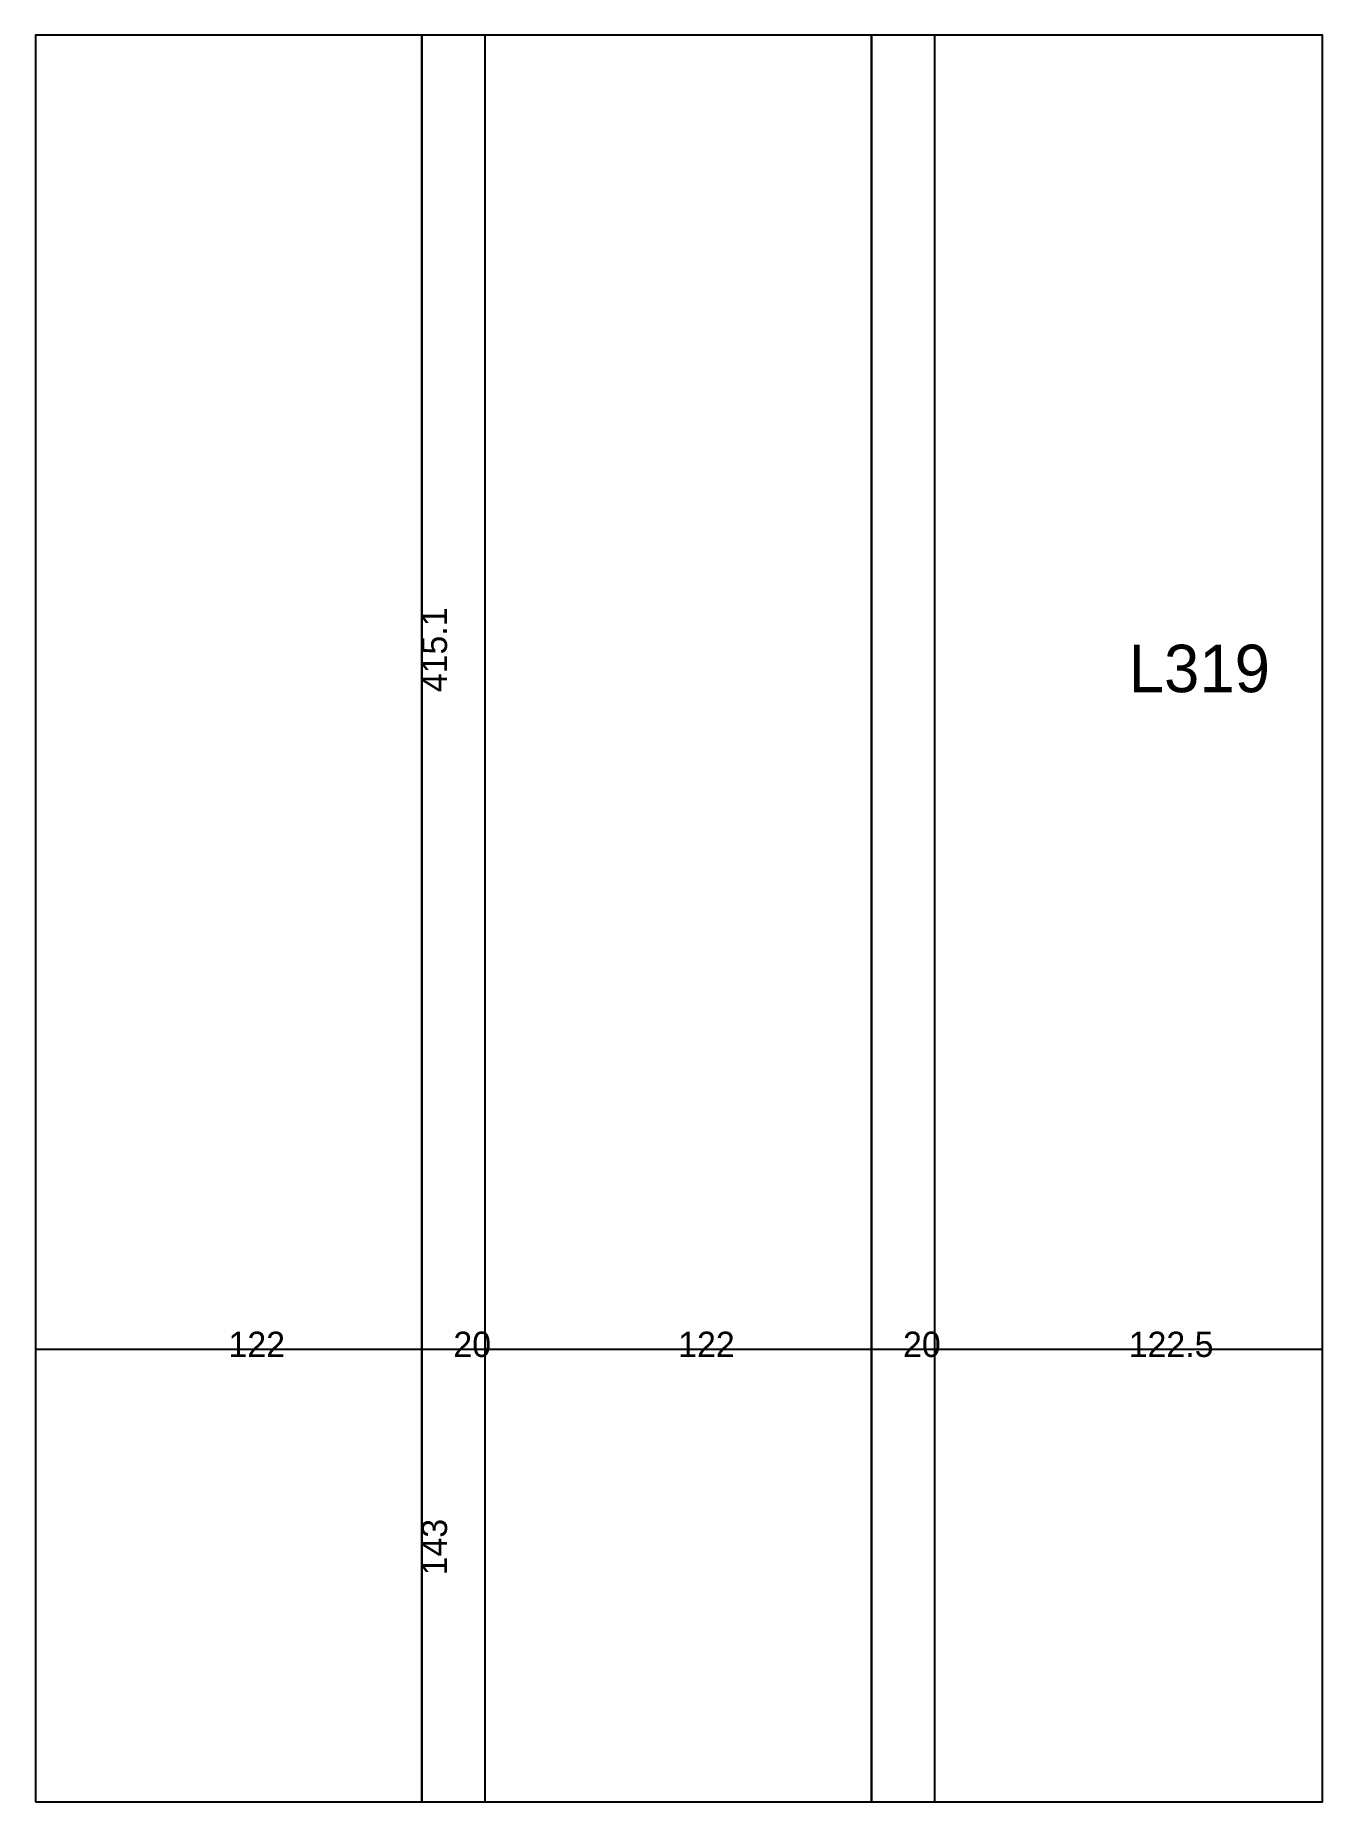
# Model space of a CAD drawing. Extents: x 2742 to 3148, y 1704 to 2262.
import ezdxf

# ---------------------------------------------------------------- set-up
doc = ezdxf.new("R2010")
doc.units = 0
for name, color, linetype in [('3', 3, 'Continuous'), ('4', 4, 'Continuous'), ('9', 9, 'Continuous'), ('Painéis', 200, 'Continuous')]:
    doc.layers.add(name, color=color, linetype=linetype)

msp = doc.modelspace()

# ---------------------------------------------------------------- linework, layer by layer
at = {"layer": '3'}
for p, q in [((3148.07, 2261.94), (2741.57, 2261.94)), ((2741.57, 2261.94), (2741.57, 1703.87)), ((2863.57, 1703.87), (2863.57, 2261.94)), ((3005.57, 1703.87), (3005.57, 2261.94)), ((3148.07, 1703.87), (3148.07, 2261.94)), ((2741.57, 1846.87), (3148.07, 1846.87)), ((2741.57, 1703.87), (3148.07, 1703.87))]:
    msp.add_line(p, q, dxfattribs=at)
at = {"layer": '3', "lineweight": 25}
msp.add_lwpolyline([(2741.57, 1703.87), (3148.07, 1703.87), (3148.07, 2261.94), (2741.57, 2261.94)], close=True, dxfattribs=at)
at = {"layer": '3'}
for points in [[(2863.57, 2261.94), (2863.57, 1703.87)], [(2883.57, 1703.87), (2883.57, 2261.94)], [(3005.57, 2261.94), (3005.57, 1703.87)], [(3025.57, 1703.87), (3025.57, 2261.94)]]:
    msp.add_lwpolyline(points, dxfattribs=at)
at = {"layer": '9'}
for points in [[(2883.57, 1703.87), (2883.57, 1903.87), (2883.57, 1703.87)], [(3025.57, 1703.87), (3025.57, 1903.87), (3025.57, 1703.87)]]:
    msp.add_solid(points, dxfattribs=at)
at = {"layer": 'Painéis', "lineweight": 18}
for p, q in [((2863.57, 1703.87), (2863.57, 2261.94)), ((2883.57, 1703.87), (2883.57, 2261.94)), ((3005.57, 1703.87), (3005.57, 2261.94)), ((3025.57, 1703.87), (3025.57, 2261.94)), ((2741.57, 1846.87), (3148.07, 1846.87))]:
    msp.add_line(p, q, dxfattribs=at)

# ---------------------------------------------------------------- texts
at = {"layer": '4'}
msp.add_text('L319', height=15, dxfattribs=at).set_placement((3086.82, 2054.4))
at = {"layer": 'Painéis'}
for s, p in [('415.1', (2871.57, 2054.4)), ('143', (2871.57, 1775.37))]:
    msp.add_text(s, height=8, rotation=90, dxfattribs=at).set_placement(p)
for s, p in [('122', (2802.57, 1844.37)), ('20', (2873.57, 1844.37)), ('122', (2944.57, 1844.37)), ('20', (3015.57, 1844.37)), ('122.5', (3086.82, 1844.37))]:
    msp.add_text(s, height=8, dxfattribs=at).set_placement(p)

doc.saveas('drawing.dxf')
